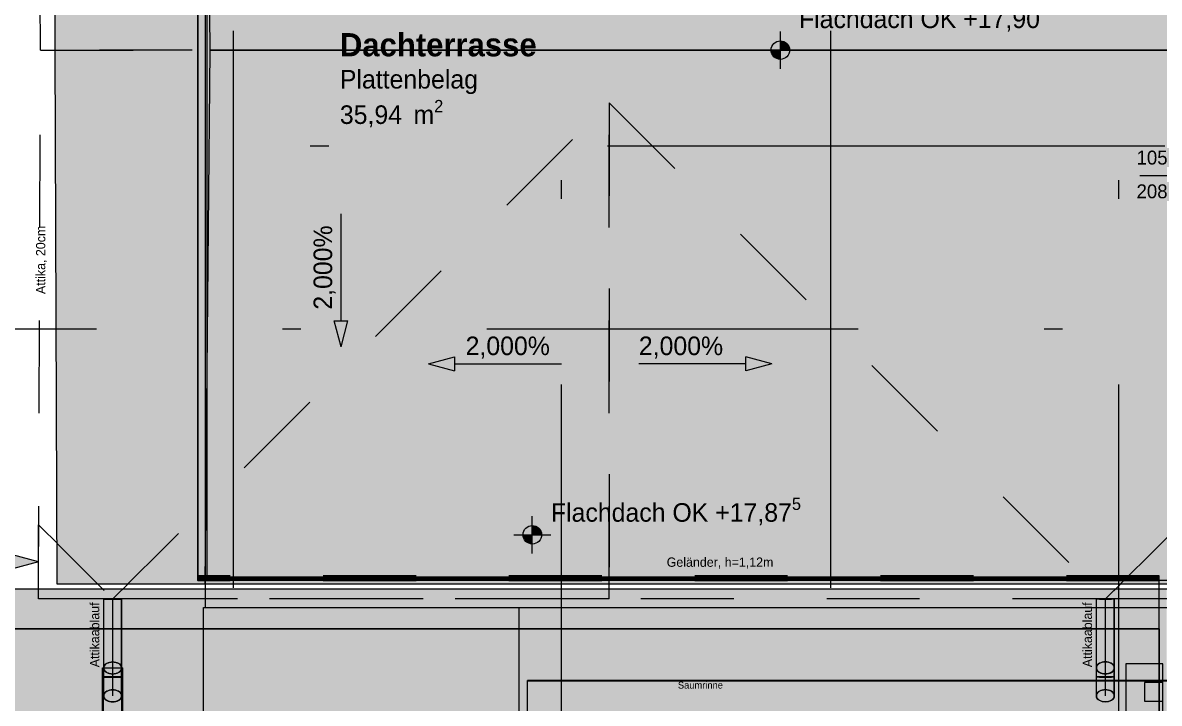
# Model space of a CAD drawing. Header units: metres. Extents: x -3 to 171, y -23 to 41.
# Drawn here: x 0.1 to 6.22, y -11.02 to -7.35 of the extents above; entities that cross this region are included whole.
import ezdxf

# ---------------------------------------------------------------- set-up
doc = ezdxf.new("R2010")
doc.units = ezdxf.units.M
doc.header["$MEASUREMENT"] = 0
doc.set_wipeout_variables(frame=1)
for name, pattern in [('Achse', [0.004, 0.002, -0.001, 0, -0.001]), ('Schnittlinie', [0.006, 0.003, -0.0015, 0, -0.0015]), ('Strichlinie weit', [0.004, 0.003, -0.001]), ('Untersicht', [0.001, 0.0005, -0.0005]), ('Untersicht 1_1', [0.075, 0.025, -0.05]), ('Wipeout_Contour', [1, 0, -1])]:
    doc.linetypes.add(name, pattern=pattern)
for name, color, linetype in [('6._Dach PP STG1_1_000 Achsraster', 7, 'Continuous'), ('6._Dach PP STG1_1_110 Wand Aussen', 7, 'Continuous'), ('6._Dach PP STG1_1_140 Brüstung', 7, 'Continuous'), ('6._Dach PP STG1_1_140 Geländer transparent', 7, 'Continuous'), ('6._Dach PP STG1_1_210 Decke', 7, 'Continuous'), ('6._Dach PP STG1_1_220 Bodenaufbau - Außen_ Gefälle', 7, 'Continuous'), ('6._Dach PP STG1_1_221 Bodenaufbau - Abdichtung', 7, 'Continuous'), ('6._Dach PP STG1_1_221 Bodenaufbau - Terrassenbelag', 7, 'Continuous'), ('6._Dach PP STG1_1_325 Dachfenster', 7, 'Continuous'), ('6._Dach PP STG1_1_330 Dachaufbau', 7, 'Continuous'), ('6._Dach PP STG1_1_611 Entwässerung', 7, 'Continuous'), ('6._Dach PP STG1_1_810 Raum', 7, 'Continuous'), ('6._Dach PP STG1_1_851 Marker Schnitt', 7, 'Continuous'), ('6._Dach PP STG1_1_945 Einreichplan Beschriftung', 7, 'Continuous'), ('6._Dach PP STG1_1_950 Polierplan Bemaßung', 7, 'Continuous'), ('6._Dach PP STG1_1_955 Polierplan Beschriftung', 7, 'Continuous')]:
    doc.layers.add(name, color=color, linetype=linetype)
doc.styles.add('ERSTELLTER_STIL_2', font='')
doc.styles.add('ERSTELLTER_STIL_4', font='')
doc.styles.get('ERSTELLTER_STIL_2').set_extended_font_data('Eurostile')
doc.styles.get('ERSTELLTER_STIL_4').set_extended_font_data('Eurostile', bold=True)
doc.linetypes.add('Grenze Bundesland', pattern='A,0,[2,415_260415_PP_VA_1_9 DD STG11.Shx,S=1.5873e-05,R=0,X=0,Y=0],-0.003,0', length=0.003)

msp = doc.modelspace()

# ---------------------------------------------------------------- hatches: boundary and pattern name
at = {"layer": '6._Dach PP STG1_1_140 Geländer transparent', "linetype": 'Continuous', "lineweight": 13}
msp.add_hatch(color=4, dxfattribs=at).paths.add_polyline_path([(1.095, -10.355), (1.095, -4.7271), (1.045, -4.7271), (1.045, -10.355)])
at = {"layer": '6._Dach PP STG1_1_220 Bodenaufbau - Außen_ Gefälle', "linetype": 'Continuous', "lineweight": 0, "true_color": 0x323232}
h = msp.add_hatch(color=250, dxfattribs=at)
h.paths.add_polyline_path([(6.565, -4.5433), (0.1867, -4.5433), (0.2083, -10.4546), (6.43, -10.4546), (6.43, -14.87), (12.38, -14.87), (12.38, -10.4546), (18.8202, -10.4546), (18.8399, -4.5433), (12.4199, -4.5433), (12.415, -1.67), (6.565, -1.67)])
h.paths.add_polyline_path([(6.495, -7.395), (8.015, -7.395), (8.015, -7.605), (8.745, -7.605), (8.745, -6.215), (7.975, -6.215), (7.975, -5.885), (8.745, -5.885), (8.745, -3.865), (11.105, -3.865), (11.105, -6.245), (11.105, -7.605), (11.5565, -7.605), (11.5565, -8.955), (6.495, -8.955)], flags=0)
at = {"layer": '6._Dach PP STG1_1_221 Bodenaufbau - Terrassenbelag', "linetype": 'Continuous', "lineweight": 0, "true_color": 0x111111}
msp.add_hatch(color=250, dxfattribs=at).paths.add_polyline_path([(1.0846, -4.6234), (1.1123, -7.499), (6.365, -7.499), (6.365, -7.265), (6.445, -7.265), (6.445, -6.535), (6.925, -6.535), (6.925, -7.265), (7.225, -7.265), (7.225, -4.7771), (6.695, -4.7771), (6.695, -4.6234)])
at = {"layer": '6._Dach PP STG1_1_950 Polierplan Bemaßung', "linetype": 'Continuous', "lineweight": 0, "true_color": 0x000000}
for points in [[(4.1807, -7.499), (4.2307, -7.499), (4.2269, -7.4798), (4.216, -7.4636), (4.1998, -7.4528), (4.1807, -7.449)], [(4.1807, -7.499), (4.1307, -7.499), (4.1345, -7.5181), (4.1453, -7.5343), (4.1616, -7.5451), (4.1807, -7.549)], [(2.8455, -10.1088), (2.8955, -10.1088), (2.8917, -10.0897), (2.8809, -10.0735), (2.8646, -10.0627), (2.8455, -10.0588)], [(2.8455, -10.1088), (2.7955, -10.1088), (2.7993, -10.128), (2.8102, -10.1442), (2.8264, -10.155), (2.8455, -10.1588)]]:
    msp.add_hatch(color=18, dxfattribs=at).paths.add_polyline_path(points)
at = {"layer": '6._Dach PP STG1_1_950 Polierplan Bemaßung', "linetype": 'Continuous', "lineweight": 13, "true_color": 0x6c6cff}
for points in [[(1.8157, -9.0966), (1.8532, -8.9567), (1.7782, -8.9567)], [(2.2865, -9.189), (2.4265, -9.2265), (2.4265, -9.1515)], [(4.1352, -9.189), (3.9952, -9.1515), (3.9952, -9.2265)]]:
    msp.add_hatch(color=171, dxfattribs=at).paths.add_polyline_path(points)

# ---------------------------------------------------------------- linework, layer by layer
at = {"layer": '6._Dach PP STG1_1_110 Wand Aussen', "color": 7, "linetype": 'Continuous', "lineweight": 13, "ltscale": 1000}
msp.add_line((6.115, -8.175), (6.675, -8.175), dxfattribs=at)
at = {"layer": '6._Dach PP STG1_1_140 Brüstung', "color": 8, "linetype": 'Untersicht', "lineweight": 13, "ltscale": 1000, "flags": 128}
for points in [[(1.0465, -10.331), (1.0465, -10.33)], [(1.0465, -10.3364), (1.0465, -10.331)]]:
    msp.add_lwpolyline(points, dxfattribs=at)
at = {"layer": '6._Dach PP STG1_1_140 Geländer transparent', "color": 7, "linetype": 'Continuous', "lineweight": 18, "ltscale": 1000, "flags": 128}
for points in [[(1.045, -4.7271), (1.045, -10.355)], [(1.095, -10.355), (1.095, -4.7271)], [(1.045, -10.355), (1.095, -10.355)]]:
    msp.add_lwpolyline(points, dxfattribs=at)
at = {"layer": '6._Dach PP STG1_1_210 Decke', "color": 7, "linetype": 'Continuous', "lineweight": 13, "ltscale": 1000, "true_color": 0xf4f4f4, "flags": 128}
msp.add_lwpolyline([(6.525, -4.5), (0.1465, -4.5), (0.1685, -10.5128), (6.39, -10.5128), (6.39, -14.87), (12.42, -14.87), (12.42, -10.4946), (18.82, -10.4946), (18.84, -4.5), (12.455, -4.5), (12.455, -1.6283), (6.525, -1.6283)], close=True, dxfattribs=at)
at = {"layer": '6._Dach PP STG1_1_220 Bodenaufbau - Außen_ Gefälle', "color": 7, "linetype": 'Continuous', "lineweight": 13, "ltscale": 1000, "flags": 128}
msp.add_lwpolyline([(6.565, -4.5433), (0.1867, -4.5433), (0.2083, -10.4546), (6.43, -10.4546), (6.43, -14.87), (12.38, -14.87), (12.38, -10.4546), (18.8202, -10.4546), (18.8399, -4.5433), (12.4199, -4.5433), (12.415, -1.67), (6.565, -1.67)], close=True, dxfattribs=at)
at = {"layer": '6._Dach PP STG1_1_220 Bodenaufbau - Außen_ Gefälle', "color": 7, "linetype": 'Untersicht 1_1', "lineweight": 18, "ltscale": 1000, "flags": 128}
msp.add_lwpolyline([(7.275, -4.7271), (7.275, -7.265), (6.365, -7.265), (6.365, -9.085), (10.915, -9.085), (10.915, -10.355), (1.045, -10.355), (1.045, -4.7271)], close=True, dxfattribs=at)
at = {"layer": '6._Dach PP STG1_1_221 Bodenaufbau - Terrassenbelag', "color": 7, "linetype": 'Continuous', "lineweight": 18, "ltscale": 1000, "flags": 128}
for points in [[(1.1123, -7.499), (1.0846, -4.6234)], [(1.1123, -7.499), (6.365, -7.499)], [(6.365, -7.499), (1.1123, -7.499)]]:
    msp.add_lwpolyline(points, dxfattribs=at)
at = {"layer": '6._Dach PP STG1_1_611 Entwässerung', "color": 14, "linetype": 'Achse', "lineweight": 13, "ltscale": 1000, "true_color": 0xa80000}
msp.add_line((0.5317, -15.07), (0.5317, -10.8261), dxfattribs=at)
at = {"layer": '6._Dach PP STG1_1_611 Entwässerung', "color": 171, "linetype": 'Continuous', "lineweight": 13, "ltscale": 1000, "true_color": 0x6c6cff}
for p, q in [((0.5367, -10.8261), (0.5367, -10.9761)), ((0.6367, -10.9761), (0.6367, -10.8261)), ((5.88, -10.8255), (5.88, -10.9755)), ((5.98, -10.9755), (5.98, -10.8255))]:
    msp.add_line(p, q, dxfattribs=at)
at = {"layer": '6._Dach PP STG1_1_611 Entwässerung', "color": 171, "linetype": 'Grenze Bundesland', "lineweight": 13, "ltscale": 1000, "true_color": 0x6c6cff}
for p, q in [((0.5387, -10.9761), (0.5387, -10.8261)), ((0.6347, -10.9761), (0.6347, -10.8261)), ((5.882, -10.9755), (5.882, -10.8255)), ((5.978, -10.9755), (5.978, -10.8255))]:
    msp.add_line(p, q, dxfattribs=at)
at = {"layer": '6._Dach PP STG1_1_611 Entwässerung', "color": 7, "linetype": 'Strichlinie weit', "lineweight": 13, "ltscale": 1000}
for p, q in [((0.5867, -10.9761), (0.5867, -10.8261)), ((5.93, -10.9755), (5.93, -10.8255))]:
    msp.add_line(p, q, dxfattribs=at)
at = {"layer": '6._Dach PP STG1_1_611 Entwässerung', "color": 171, "linetype": 'Continuous', "lineweight": 13, "ltscale": 1000, "true_color": 0x6c6cff, "flags": 128}
for points in [[(0.5317, -15.07), (0.5317, -10.8261)], [(0.5317, -10.8261), (0.5367, -10.8261)], [(0.5367, -10.8261), (0.6367, -10.8261)], [(0.5367, -15.07), (0.5367, -10.8261)], [(0.6367, -10.8261), (0.6417, -10.8261)], [(0.6367, -15.07), (0.6367, -10.8261)], [(0.6417, -15.07), (0.6417, -10.8261)], [(2.82, -10.8964), (2.82, -10.8929)], [(2.82, -11.1071), (2.82, -10.8964)]]:
    msp.add_lwpolyline(points, dxfattribs=at)
at = {"layer": '6._Dach PP STG1_1_611 Entwässerung', "color": 171, "linetype": 'Strichlinie weit', "lineweight": 13, "ltscale": 1000, "true_color": 0x6c6cff, "flags": 128}
for points in [[(0.5867, -10.794), (0.578, -10.7945), (0.5696, -10.7959), (0.5617, -10.7983), (0.5545, -10.8015), (0.5484, -10.8055), (0.5434, -10.81), (0.5397, -10.8151), (0.5374, -10.8205), (0.5367, -10.8261), (0.5374, -10.8317), (0.5397, -10.8371), (0.5434, -10.8422), (0.5484, -10.8468), (0.5545, -10.8507), (0.5617, -10.8539), (0.5696, -10.8563), (0.578, -10.8578), (0.5867, -10.8583), (0.5953, -10.8578), (0.6038, -10.8563), (0.6117, -10.8539), (0.6188, -10.8507), (0.625, -10.8468), (0.63, -10.8422), (0.6336, -10.8371), (0.6359, -10.8317), (0.6367, -10.8261), (0.6359, -10.8205), (0.6336, -10.8151), (0.63, -10.81), (0.625, -10.8055), (0.6188, -10.8015), (0.6117, -10.7983), (0.6038, -10.7959), (0.5953, -10.7945)], [(0.5867, -10.7953), (0.5783, -10.7957), (0.5702, -10.7971), (0.5627, -10.7994), (0.5558, -10.8025), (0.5499, -10.8063), (0.5451, -10.8107), (0.5416, -10.8156), (0.5394, -10.8208), (0.5387, -10.8261), (0.5394, -10.8315), (0.5416, -10.8367), (0.5451, -10.8415), (0.5499, -10.8459), (0.5558, -10.8497), (0.5627, -10.8528), (0.5702, -10.8551), (0.5783, -10.8565), (0.5867, -10.857), (0.595, -10.8565), (0.6031, -10.8551), (0.6107, -10.8528), (0.6175, -10.8497), (0.6234, -10.8459), (0.6282, -10.8415), (0.6318, -10.8367), (0.6339, -10.8315), (0.6347, -10.8261), (0.6339, -10.8208), (0.6318, -10.8156), (0.6282, -10.8107), (0.6234, -10.8063), (0.6175, -10.8025), (0.6107, -10.7994), (0.6031, -10.7971), (0.595, -10.7957)], [(5.93, -10.7933), (5.9213, -10.7938), (5.9129, -10.7953), (5.905, -10.7976), (5.8979, -10.8009), (5.8917, -10.8048), (5.8867, -10.8094), (5.883, -10.8145), (5.8808, -10.8199), (5.88, -10.8255), (5.8808, -10.8311), (5.883, -10.8365), (5.8867, -10.8415), (5.8917, -10.8461), (5.8979, -10.8501), (5.905, -10.8533), (5.9129, -10.8557), (5.9213, -10.8571), (5.93, -10.8576), (5.9387, -10.8571), (5.9471, -10.8557), (5.955, -10.8533), (5.9621, -10.8501), (5.9683, -10.8461), (5.9733, -10.8415), (5.977, -10.8365), (5.9792, -10.8311), (5.98, -10.8255), (5.9792, -10.8199), (5.977, -10.8145), (5.9733, -10.8094), (5.9683, -10.8048), (5.9621, -10.8009), (5.955, -10.7976), (5.9471, -10.7953), (5.9387, -10.7938)], [(5.93, -10.7946), (5.9217, -10.7951), (5.9136, -10.7965), (5.906, -10.7988), (5.8991, -10.8018), (5.8932, -10.8056), (5.8884, -10.8101), (5.8849, -10.8149), (5.8827, -10.8201), (5.882, -10.8255), (5.8827, -10.8308), (5.8849, -10.836), (5.8884, -10.8409), (5.8932, -10.8453), (5.8991, -10.8491), (5.906, -10.8522), (5.9136, -10.8545), (5.9217, -10.8559), (5.93, -10.8563), (5.9383, -10.8559), (5.9464, -10.8545), (5.954, -10.8522), (5.9609, -10.8491), (5.9668, -10.8453), (5.9716, -10.8409), (5.9751, -10.836), (5.9773, -10.8308), (5.978, -10.8255), (5.9773, -10.8201), (5.9751, -10.8149), (5.9716, -10.8101), (5.9668, -10.8056), (5.9609, -10.8018), (5.954, -10.7988), (5.9464, -10.7965), (5.9383, -10.7951)], [(0.5867, -10.8736), (0.5783, -10.8736), (0.5702, -10.8737), (0.5627, -10.8737), (0.5558, -10.8738), (0.5499, -10.874), (0.5451, -10.8741), (0.5416, -10.8742), (0.5394, -10.8744), (0.5387, -10.8746), (0.5394, -10.8747), (0.5416, -10.8749), (0.5451, -10.8751), (0.5499, -10.8752), (0.5558, -10.8753), (0.5627, -10.8754), (0.5702, -10.8755), (0.5783, -10.8755), (0.5867, -10.8755), (0.595, -10.8755), (0.6031, -10.8755), (0.6107, -10.8754), (0.6175, -10.8753), (0.6234, -10.8752), (0.6282, -10.8751), (0.6318, -10.8749), (0.6339, -10.8747), (0.6347, -10.8746), (0.6339, -10.8744), (0.6318, -10.8742), (0.6282, -10.8741), (0.6234, -10.874), (0.6175, -10.8738), (0.6107, -10.8737), (0.6031, -10.8737), (0.595, -10.8736)], [(5.93, -10.873), (5.9217, -10.873), (5.9136, -10.873), (5.906, -10.8731), (5.8991, -10.8732), (5.8932, -10.8733), (5.8884, -10.8735), (5.8849, -10.8736), (5.8827, -10.8738), (5.882, -10.8739), (5.8827, -10.8741), (5.8849, -10.8743), (5.8884, -10.8744), (5.8932, -10.8746), (5.8991, -10.8747), (5.906, -10.8748), (5.9136, -10.8748), (5.9217, -10.8749), (5.93, -10.8749), (5.9383, -10.8749), (5.9464, -10.8748), (5.954, -10.8748), (5.9609, -10.8747), (5.9668, -10.8746), (5.9716, -10.8744), (5.9751, -10.8743), (5.9773, -10.8741), (5.978, -10.8739), (5.9773, -10.8738), (5.9751, -10.8736), (5.9716, -10.8735), (5.9668, -10.8733), (5.9609, -10.8732), (5.954, -10.8731), (5.9464, -10.873), (5.9383, -10.873)], [(0.5867, -10.9453), (0.5783, -10.9457), (0.5702, -10.9471), (0.5627, -10.9494), (0.5558, -10.9525), (0.5499, -10.9563), (0.5451, -10.9607), (0.5416, -10.9656), (0.5394, -10.9708), (0.5387, -10.9761), (0.5394, -10.9815), (0.5416, -10.9867), (0.5451, -10.9915), (0.5499, -10.9959), (0.5558, -10.9997), (0.5627, -11.0028), (0.5702, -11.0051), (0.5783, -11.0065), (0.5867, -11.007), (0.595, -11.0065), (0.6031, -11.0051), (0.6107, -11.0028), (0.6175, -10.9997), (0.6234, -10.9959), (0.6282, -10.9915), (0.6318, -10.9867), (0.6339, -10.9815), (0.6347, -10.9761), (0.6339, -10.9708), (0.6318, -10.9656), (0.6282, -10.9607), (0.6234, -10.9563), (0.6175, -10.9525), (0.6107, -10.9494), (0.6031, -10.9471), (0.595, -10.9457)], [(5.93, -10.9446), (5.9217, -10.9451), (5.9136, -10.9465), (5.906, -10.9488), (5.8991, -10.9518), (5.8932, -10.9556), (5.8884, -10.9601), (5.8849, -10.9649), (5.8827, -10.9701), (5.882, -10.9755), (5.8827, -10.9808), (5.8849, -10.986), (5.8884, -10.9909), (5.8932, -10.9953), (5.8991, -10.9991), (5.906, -11.0022), (5.9136, -11.0045), (5.9217, -11.0059), (5.93, -11.0063), (5.9383, -11.0059), (5.9464, -11.0045), (5.954, -11.0022), (5.9609, -10.9991), (5.9668, -10.9953), (5.9716, -10.9909), (5.9751, -10.986), (5.9773, -10.9808), (5.978, -10.9755), (5.9773, -10.9701), (5.9751, -10.9649), (5.9716, -10.9601), (5.9668, -10.9556), (5.9609, -10.9518), (5.954, -10.9488), (5.9464, -10.9465), (5.9383, -10.9451)]]:
    msp.add_lwpolyline(points, close=True, dxfattribs=at)
at = {"layer": '6._Dach PP STG1_1_611 Entwässerung', "color": 171, "linetype": 'Continuous', "lineweight": 13, "ltscale": 1000, "true_color": 0x6c6cff, "flags": 128}
for points in [[(0.5867, -10.8736), (0.578, -10.8736), (0.5696, -10.8736), (0.5617, -10.8737), (0.5545, -10.8738), (0.5484, -10.8739), (0.5434, -10.8741), (0.5397, -10.8742), (0.5374, -10.8744), (0.5367, -10.8746), (0.5374, -10.8747), (0.5397, -10.8749), (0.5434, -10.8751), (0.5484, -10.8752), (0.5545, -10.8753), (0.5617, -10.8754), (0.5696, -10.8755), (0.578, -10.8756), (0.5867, -10.8756), (0.5953, -10.8756), (0.6038, -10.8755), (0.6117, -10.8754), (0.6188, -10.8753), (0.625, -10.8752), (0.63, -10.8751), (0.6336, -10.8749), (0.6359, -10.8747), (0.6367, -10.8746), (0.6359, -10.8744), (0.6336, -10.8742), (0.63, -10.8741), (0.625, -10.8739), (0.6188, -10.8738), (0.6117, -10.8737), (0.6038, -10.8736), (0.5953, -10.8736)], [(5.93, -10.8729), (5.9213, -10.873), (5.9129, -10.873), (5.905, -10.8731), (5.8979, -10.8732), (5.8917, -10.8733), (5.8867, -10.8734), (5.883, -10.8736), (5.8808, -10.8738), (5.88, -10.8739), (5.8808, -10.8741), (5.883, -10.8743), (5.8867, -10.8744), (5.8917, -10.8746), (5.8979, -10.8747), (5.905, -10.8748), (5.9129, -10.8749), (5.9213, -10.8749), (5.93, -10.8749), (5.9387, -10.8749), (5.9471, -10.8749), (5.955, -10.8748), (5.9621, -10.8747), (5.9683, -10.8746), (5.9733, -10.8744), (5.977, -10.8743), (5.9792, -10.8741), (5.98, -10.8739), (5.9792, -10.8738), (5.977, -10.8736), (5.9733, -10.8734), (5.9683, -10.8733), (5.9621, -10.8732), (5.955, -10.8731), (5.9471, -10.873), (5.9387, -10.873)], [(0.5867, -10.944), (0.578, -10.9445), (0.5696, -10.9459), (0.5617, -10.9483), (0.5545, -10.9515), (0.5484, -10.9555), (0.5434, -10.96), (0.5397, -10.9651), (0.5374, -10.9705), (0.5367, -10.9761), (0.5374, -10.9817), (0.5397, -10.9871), (0.5434, -10.9922), (0.5484, -10.9968), (0.5545, -11.0007), (0.5617, -11.0039), (0.5696, -11.0063), (0.578, -11.0078), (0.5867, -11.0083), (0.5953, -11.0078), (0.6038, -11.0063), (0.6117, -11.0039), (0.6188, -11.0007), (0.625, -10.9968), (0.63, -10.9922), (0.6336, -10.9871), (0.6359, -10.9817), (0.6367, -10.9761), (0.6359, -10.9705), (0.6336, -10.9651), (0.63, -10.96), (0.625, -10.9555), (0.6188, -10.9515), (0.6117, -10.9483), (0.6038, -10.9459), (0.5953, -10.9445)], [(5.93, -10.9433), (5.9213, -10.9438), (5.9129, -10.9453), (5.905, -10.9476), (5.8979, -10.9509), (5.8917, -10.9548), (5.8867, -10.9594), (5.883, -10.9645), (5.8808, -10.9699), (5.88, -10.9755), (5.8808, -10.9811), (5.883, -10.9865), (5.8867, -10.9915), (5.8917, -10.9961), (5.8979, -11.0001), (5.905, -11.0033), (5.9129, -11.0057), (5.9213, -11.0071), (5.93, -11.0076), (5.9387, -11.0071), (5.9471, -11.0057), (5.955, -11.0033), (5.9621, -11.0001), (5.9683, -10.9961), (5.9733, -10.9915), (5.977, -10.9865), (5.9792, -10.9811), (5.98, -10.9755), (5.9792, -10.9699), (5.977, -10.9645), (5.9733, -10.9594), (5.9683, -10.9548), (5.9621, -10.9509), (5.955, -10.9476), (5.9471, -10.9453), (5.9387, -10.9438)]]:
    msp.add_lwpolyline(points, close=True, dxfattribs=at)
at = {"layer": '6._Dach PP STG1_1_851 Marker Schnitt', "color": 7, "linetype": 'Schnittlinie', "lineweight": 13, "ltscale": 1000}
msp.add_line((-2.85, -8.015), (14.6743, -8.015), dxfattribs=at)
at = {"layer": '6._Dach PP STG1_1_950 Polierplan Bemaßung', "color": 7, "linetype": 'Continuous', "lineweight": 13, "ltscale": 1000}
for p, q in [((4.1807, -7.599), (4.1807, -7.399)), ((4.0807, -7.499), (4.2807, -7.499)), ((2.8455, -10.2088), (2.8455, -10.0088)), ((2.7455, -10.1088), (2.9455, -10.1088))]:
    msp.add_line(p, q, dxfattribs=at)
at = {"layer": '6._Dach PP STG1_1_950 Polierplan Bemaßung', "color": 171, "linetype": 'Continuous', "lineweight": 13, "ltscale": 1000, "true_color": 0x6c6cff}
for p, q in [((1.8157, -8.8966), (1.8157, -8.3804)), ((1.8157, -8.9567), (1.8157, -8.8966)), ((1.7782, -8.9567), (1.8532, -8.9567)), ((1.8157, -9.0966), (1.7782, -8.9567)), ((1.8157, -9.0966), (1.8532, -8.9567)), ((2.2865, -9.189), (2.4265, -9.1515)), ((2.4265, -9.1515), (2.4265, -9.2265)), ((3.9952, -9.2265), (3.9952, -9.1515)), ((4.1352, -9.189), (3.9952, -9.1515)), ((2.2865, -9.189), (2.4265, -9.2265)), ((2.4265, -9.189), (2.4865, -9.189)), ((2.4865, -9.189), (3.0028, -9.189)), ((3.9352, -9.189), (3.4189, -9.189)), ((3.9952, -9.189), (3.9352, -9.189)), ((4.1352, -9.189), (3.9952, -9.2265))]:
    msp.add_line(p, q, dxfattribs=at)
at = {"layer": '6._Dach PP STG1_1_950 Polierplan Bemaßung', "color": 7, "linetype": 'Continuous', "lineweight": 13, "ltscale": 1000}
for centre in [(4.1807, -7.499), (2.8455, -10.1088)]:
    msp.add_circle(centre, 0.05, dxfattribs=at)

# ---------------------------------------------------------------- texts
at = {"layer": '6._Dach PP STG1_1_110 Wand Aussen', "color": 7, "linetype": 'Continuous', "lineweight": 13, "char_height": 0.075, "attachment_point": 9, "style": 'ERSTELLTER_STIL_2'}
for s, insert in [('\\A1;{\\pqr;\\pt0;\\fEurostile|b0|i0|c0|p0;\\W1.000000;105}', (6.265, -8.1164)), ('\\A1;{\\pqr;\\pt0;\\fEurostile|b0|i0|c0|p0;\\W1.000000;208}', (6.265, -8.298))]:
    msp.add_mtext(s, dxfattribs=dict(at, insert=insert))
at = {"layer": '6._Dach PP STG1_1_611 Entwässerung', "color": 171, "linetype": 'Continuous', "lineweight": 13, "true_color": 0x6c6cff, "insert": (3.629, -10.8995), "char_height": 0.0375, "attachment_point": 1, "style": 'ERSTELLTER_STIL_2'}
msp.add_mtext('\\A1;{\\pql;\\fEurostile|b0|i0|c0|p0;\\W1.000000;Saumrinne}', dxfattribs=at)
at = {"layer": '6._Dach PP STG1_1_810 Raum', "color": 7, "linetype": 'Continuous', "lineweight": 13, "attachment_point": 1}
for s, insert, char_height, style in [('\\A1;{\\pql;\\pt0;\\fEurostile|b1|i0|c0|p0;\\W1.000000;Dachterrasse}', (1.8096, -7.4075), 0.125, 'ERSTELLTER_STIL_4'), ('\\A1;{\\pql;\\pt0;\\fEurostile|b0|i0|c0|p0;\\W1.000000;Plattenbelag}', (1.8096, -7.6059), 0.1, 'ERSTELLTER_STIL_2'), ('\\A1;{\\pql;\\pt0,0.05;\\fEurostile|b0|i0|c0|p0;\\W1.000000;35,94\\fEurostile|b0|i0|c0|p0;\\W1.000000;\\A1{\\H.66x;\\S^  ;}\\fEurostile|b0|i0|c0|p0;\\W1.000000; m\\fEurostile|b0|i0|c0|p0;\\W1.000000;\\A1{\\H.66x;\\S2^  ;}}', (1.8096, -7.7674), 0.1, 'ERSTELLTER_STIL_2')]:
    msp.add_mtext(s, dxfattribs=dict(at, insert=insert, char_height=char_height, style=style))
at = {"layer": '6._Dach PP STG1_1_945 Einreichplan Beschriftung', "color": 7, "linetype": 'Continuous', "lineweight": 13, "insert": (3.5688, -10.2905), "char_height": 0.05, "attachment_point": 7, "style": 'ERSTELLTER_STIL_2'}
msp.add_mtext('\\A1;{\\pql;\\fEurostile|b0|i0|c0|p0;\\W1.000000;Geländer, h=1,12m}', dxfattribs=at)
at = {"layer": '6._Dach PP STG1_1_950 Polierplan Bemaßung', "color": 7, "linetype": 'Continuous', "lineweight": 13, "insert": (4.2807, -7.399), "char_height": 0.1, "width": 1.38245, "attachment_point": 7, "style": 'ERSTELLTER_STIL_2'}
msp.add_mtext('\\A1;{\\pql;\\fEurostile|b0|i0|c0|p0;\\W1.000000;Flachdach OK +17,90}', dxfattribs=at)
at = {"layer": '6._Dach PP STG1_1_950 Polierplan Bemaßung', "color": 171, "linetype": 'Continuous', "lineweight": 13, "true_color": 0x6c6cff, "insert": (1.7866, -8.8966), "char_height": 0.1, "attachment_point": 7, "rotation": 90, "style": 'ERSTELLTER_STIL_2'}
msp.add_mtext('\\A1;{\\pql;\\fEurostile|b0|i0|c0|p0;\\W1.000000;2,000\\fEurostile|b0|i0|c0|p0;\\W1.000000;%}', dxfattribs=at)
at = {"layer": '6._Dach PP STG1_1_950 Polierplan Bemaßung', "color": 171, "linetype": 'Continuous', "lineweight": 13, "true_color": 0x6c6cff, "char_height": 0.1, "attachment_point": 7, "style": 'ERSTELLTER_STIL_2'}
for insert in [(2.4865, -9.16), (3.4189, -9.16)]:
    msp.add_mtext('\\A1;{\\pql;\\fEurostile|b0|i0|c0|p0;\\W1.000000;2,000\\fEurostile|b0|i0|c0|p0;\\W1.000000;%}', dxfattribs=dict(at, insert=insert))
at = {"layer": '6._Dach PP STG1_1_950 Polierplan Bemaßung', "color": 7, "linetype": 'Continuous', "lineweight": 13, "insert": (2.9455, -10.0678), "char_height": 0.1, "attachment_point": 7, "style": 'ERSTELLTER_STIL_2'}
msp.add_mtext('\\A1;{\\pql;\\fEurostile|b0|i0|c0|p0;\\W1.000000;Flachdach OK +17,87\\fEurostile|b0|i0|c0|p0;\\W1.000000;\\A1{\\H.66x;\\S5^  ;}}', dxfattribs=at)

# ---------------------------------------------------------------- next in the draw order: wipeouts: each hides what was drawn before it
at = {"color": 254, "linetype": 'Wipeout_Contour', "lineweight": 0, "ltscale": 32.145355}
msp.add_wipeout([(0.2881, -10.3745), (-0.0009, -10.6145), (0.289, -10.6145)], dxfattribs=at).dxf.layer = '6._Dach PP STG1_1_140 Brüstung'
at = {"color": 254, "linetype": 'Wipeout_Contour', "lineweight": 0, "ltscale": 36.486852}
msp.add_wipeout([(6.2201, -10.6145), (6.4647, -10.3745), (6.2201, -10.3745)], dxfattribs=at).dxf.layer = '6._Dach PP STG1_1_140 Brüstung'

# ---------------------------------------------------------------- next in the draw order: wipeouts: each hides what was drawn before it
at = {"color": 254, "linetype": 'Wipeout_Contour', "lineweight": 0, "ltscale": 30.095482}
msp.add_wipeout([(0.2881, -10.3745), (0.267, -4.6234), (-0.0229, -4.6234), (-0.0018, -10.3745)], dxfattribs=at).dxf.layer = '6._Dach PP STG1_1_140 Brüstung'
at = {"color": 254, "linetype": 'Wipeout_Contour', "lineweight": 0, "ltscale": 56.867041}
msp.add_wipeout([(6.5101, -14.7499), (6.5101, -10.33), (6.2201, -10.6145), (6.2201, -14.7499)], dxfattribs=at).dxf.layer = '6._Dach PP STG1_1_140 Brüstung'

# ---------------------------------------------------------------- next in the draw order: hatches: boundary and pattern name
at = {"layer": '6._Dach PP STG1_1_140 Brüstung', "linetype": 'Continuous', "lineweight": 13}
msp.add_hatch(color=4, dxfattribs=at).paths.add_polyline_path([(6.2199, -10.3364), (1.0465, -10.3364), (1.0465, -10.3418), (6.2199, -10.3418)])
at = {"layer": '6._Dach PP STG1_1_950 Polierplan Bemaßung', "linetype": 'Continuous', "lineweight": 13, "true_color": 0x6c6cff}
msp.add_hatch(color=171, dxfattribs=at).paths.add_polyline_path([(0.1874, -10.2553), (0.0476, -10.2173), (0.0473, -10.2923)])

# ---------------------------------------------------------------- next in the draw order: linework, layer by layer
at = {"layer": '6._Dach PP STG1_1_000 Achsraster', "color": 5, "linetype": 'Achse', "lineweight": 0, "ltscale": 1000}
msp.add_line((-1.5, -9), (21, -9), dxfattribs=at)
at = {"layer": '6._Dach PP STG1_1_140 Brüstung', "color": 8, "linetype": 'Untersicht', "lineweight": 13, "ltscale": 1000}
msp.add_line((6.2199, -10.331), (1.0465, -10.331), dxfattribs=at)
at = {"layer": '6._Dach PP STG1_1_140 Brüstung', "color": 7, "linetype": 'Continuous', "lineweight": 13, "ltscale": 1000}
for p, q in [((6.2199, -10.3364), (1.0465, -10.3364)), ((6.2199, -10.3418), (1.0465, -10.3418))]:
    msp.add_line(p, q, dxfattribs=at)
at = {"layer": '6._Dach PP STG1_1_140 Brüstung', "color": 7, "linetype": 'Continuous', "lineweight": 18, "ltscale": 1000}
for p, q in [((6.2199, -10.331), (6.2199, -10.33)), ((6.2199, -10.331), (6.2199, -10.33)), ((6.2199, -10.3364), (6.2199, -10.331)), ((6.2199, -10.3364), (6.2199, -10.331)), ((6.2199, -10.3418), (6.2199, -10.3364)), ((6.2199, -10.3418), (6.2199, -10.3364)), ((6.2201, -10.331), (6.2201, -10.33)), ((6.2201, -10.3364), (6.2201, -10.331)), ((6.2201, -10.3418), (6.2201, -10.3364)), ((6.2199, -10.3454), (6.2199, -10.3418)), ((6.2199, -10.3508), (6.2199, -10.3454)), ((6.2199, -10.3562), (6.2199, -10.3508)), ((6.2199, -10.3572), (6.2199, -10.3562)), ((6.2199, -10.3745), (6.2199, -10.3572)), ((6.2201, -10.3454), (6.2201, -10.3418)), ((6.2201, -10.3508), (6.2201, -10.3454)), ((6.2201, -10.3562), (6.2201, -10.3508)), ((6.2201, -10.3572), (6.2201, -10.3562)), ((6.2201, -10.3745), (6.2201, -10.3572))]:
    msp.add_line(p, q, dxfattribs=at)
at = {"layer": '6._Dach PP STG1_1_140 Brüstung', "color": 8, "linetype": 'Untersicht', "lineweight": 13, "ltscale": 1000, "flags": 128}
msp.add_lwpolyline([(6.2199, -10.33), (1.0465, -10.33)], dxfattribs=at)
at = {"layer": '6._Dach PP STG1_1_221 Bodenaufbau - Abdichtung', "color": 171, "linetype": 'Untersicht', "lineweight": 13, "ltscale": 1000, "true_color": 0x6c6cff, "flags": 128}
for points in [[(0.1975, -7.499), (0.1867, -4.5433)], [(8.015, -7.499), (0.1975, -7.499)], [(0.1975, -7.499), (6.495, -7.499)]]:
    msp.add_lwpolyline(points, dxfattribs=at)
at = {"layer": '6._Dach PP STG1_1_950 Polierplan Bemaßung', "color": 171, "linetype": 'Continuous', "lineweight": 13, "ltscale": 1000, "true_color": 0x6c6cff}
for q in [(0.0473, -10.2923), (0.0476, -10.2173)]:
    msp.add_line((0.1874, -10.2553), q, dxfattribs=at)

# ---------------------------------------------------------------- next in the draw order: texts
at = {"layer": '6._Dach PP STG1_1_945 Einreichplan Beschriftung', "color": 7, "linetype": 'Continuous', "lineweight": 13, "insert": (0.1739, -8.8126), "char_height": 0.05, "attachment_point": 1, "rotation": 90, "style": 'ERSTELLTER_STIL_2'}
msp.add_mtext('\\A1;{\\pql;\\fEurostile|b0|i0|c0|p0;\\W1.000000;Attika, 20cm}', dxfattribs=at)

# ---------------------------------------------------------------- next in the draw order: wipeouts: each hides what was drawn before it
at = {"color": 254, "linetype": 'Wipeout_Contour', "lineweight": 0, "ltscale": 30.918526}
msp.add_wipeout([(0.2881, -10.3745), (-0.0018, -10.3745), (-0.001, -10.6145)], dxfattribs=at).dxf.layer = '6._Dach PP STG1_1_140 Brüstung'
at = {"color": 254, "linetype": 'Wipeout_Contour', "lineweight": 0, "ltscale": 45.171896}
msp.add_wipeout([(6.2201, -15.0399), (6.2201, -10.6145), (6.2199, -15.0399)], dxfattribs=at).dxf.layer = '6._Dach PP STG1_1_140 Brüstung'

# ---------------------------------------------------------------- next in the draw order: linework, layer by layer
at = {"layer": '6._Dach PP STG1_1_140 Brüstung', "color": 7, "linetype": 'Continuous', "lineweight": 18, "ltscale": 1000}
for p, q in [((6.2201, -10.6145), (6.2201, -10.3745)), ((6.2201, -10.6145), (6.2201, -10.6145)), ((6.2201, -15.0399), (6.2201, -10.6145))]:
    msp.add_line(p, q, dxfattribs=at)
at = {"layer": '6._Dach PP STG1_1_140 Brüstung', "color": 7, "linetype": 'Continuous', "lineweight": 18, "ltscale": 1000, "flags": 128}
for points in [[(0.2881, -10.3745), (0.267, -4.6234)], [(6.2199, -10.6147), (6.2199, -15.0401)]]:
    msp.add_lwpolyline(points, dxfattribs=at)
at = {"layer": '6._Dach PP STG1_1_221 Bodenaufbau - Abdichtung', "color": 171, "linetype": 'Untersicht', "lineweight": 13, "ltscale": 1000, "true_color": 0x6c6cff, "flags": 128}
for points in [[(0.1867, -10.4546), (0.1975, -7.499)], [(0.1867, -10.4546), (0.1881, -10.056)]]:
    msp.add_lwpolyline(points, dxfattribs=at)
at = {"layer": '6._Dach PP STG1_1_611 Entwässerung', "color": 7, "linetype": 'Continuous', "lineweight": 13, "ltscale": 1000, "flags": 128}
for points in [[(6.04, -10.8039), (6.04, -11.1039), (6.24, -11.1039), (6.24, -10.8039)], [(6.24, -10.9039), (6.14, -10.9039), (6.14, -11.0039), (6.24, -11.0039)]]:
    msp.add_lwpolyline(points, close=True, dxfattribs=at)
at = {"layer": '6._Dach PP STG1_1_611 Entwässerung', "color": 171, "linetype": 'Continuous', "lineweight": 13, "ltscale": 1000, "true_color": 0x6c6cff, "flags": 128}
for points in [[(6.26, -10.8929), (2.82, -10.8929)], [(6.26, -10.8964), (2.82, -10.8964)]]:
    msp.add_lwpolyline(points, dxfattribs=at)

# ---------------------------------------------------------------- next in the draw order: wipeouts: each hides what was drawn before it
at = {"color": 254, "linetype": 'Wipeout_Contour', "lineweight": 0, "ltscale": 42.143483}
msp.add_wipeout([(0.289, -10.6145), (1.0465, -10.6145), (1.0465, -10.3745), (0.2881, -10.3745)], dxfattribs=at).dxf.layer = '6._Dach PP STG1_1_140 Brüstung'

# ---------------------------------------------------------------- next in the draw order: hatches: boundary and pattern name
at = {"layer": '6._Dach PP STG1_1_140 Brüstung', "linetype": 'Continuous', "lineweight": 13}
msp.add_hatch(color=4, dxfattribs=at).paths.add_polyline_path([(6.2199, -10.3454), (1.0465, -10.3454), (1.0465, -10.3508), (6.2199, -10.3508)])

# ---------------------------------------------------------------- next in the draw order: linework, layer by layer
at = {"layer": '6._Dach PP STG1_1_140 Brüstung', "color": 7, "linetype": 'Continuous', "lineweight": 18, "ltscale": 1000, "flags": 128}
msp.add_lwpolyline([(1.0465, -10.3745), (0.2881, -10.3745)], dxfattribs=at)
at = {"layer": '6._Dach PP STG1_1_221 Bodenaufbau - Abdichtung', "color": 171, "linetype": 'Untersicht', "lineweight": 13, "ltscale": 1000, "true_color": 0x6c6cff, "flags": 128}
for points in [[(0.1881, -10.056), (0.5867, -10.4546)], [(0.5867, -10.4546), (0.1867, -10.4546)]]:
    msp.add_lwpolyline(points, dxfattribs=at)
at = {"layer": '6._Dach PP STG1_1_611 Entwässerung', "color": 171, "linetype": 'Strichlinie weit', "lineweight": 13, "ltscale": 1000, "true_color": 0x6c6cff, "flags": 128}
for points in [[(0.5867, -10.4536), (0.578, -10.4536), (0.5696, -10.4536), (0.5617, -10.4537), (0.5545, -10.4538), (0.5484, -10.4539), (0.5434, -10.4541), (0.5397, -10.4542), (0.5374, -10.4544), (0.5367, -10.4546), (0.5374, -10.4547), (0.5397, -10.4549), (0.5434, -10.4551), (0.5484, -10.4552), (0.5545, -10.4553), (0.5617, -10.4554), (0.5696, -10.4555), (0.578, -10.4556), (0.5867, -10.4556), (0.5953, -10.4556), (0.6038, -10.4555), (0.6117, -10.4554), (0.6188, -10.4553), (0.625, -10.4552), (0.63, -10.4551), (0.6336, -10.4549), (0.6359, -10.4547), (0.6367, -10.4546), (0.6359, -10.4544), (0.6336, -10.4542), (0.63, -10.4541), (0.625, -10.4539), (0.6188, -10.4538), (0.6117, -10.4537), (0.6038, -10.4536), (0.5953, -10.4536)], [(0.5867, -10.4536), (0.5783, -10.4536), (0.5702, -10.4537), (0.5627, -10.4537), (0.5558, -10.4538), (0.5499, -10.454), (0.5451, -10.4541), (0.5416, -10.4542), (0.5394, -10.4544), (0.5387, -10.4546), (0.5394, -10.4547), (0.5416, -10.4549), (0.5451, -10.4551), (0.5499, -10.4552), (0.5558, -10.4553), (0.5627, -10.4554), (0.5702, -10.4555), (0.5783, -10.4555), (0.5867, -10.4555), (0.595, -10.4555), (0.6031, -10.4555), (0.6107, -10.4554), (0.6175, -10.4553), (0.6234, -10.4552), (0.6282, -10.4551), (0.6318, -10.4549), (0.6339, -10.4547), (0.6347, -10.4546), (0.6339, -10.4544), (0.6318, -10.4542), (0.6282, -10.4541), (0.6234, -10.454), (0.6175, -10.4538), (0.6107, -10.4537), (0.6031, -10.4537), (0.595, -10.4536)]]:
    msp.add_lwpolyline(points, close=True, dxfattribs=at)

# ---------------------------------------------------------------- next in the draw order: wipeouts: each hides what was drawn before it
at = {"color": 254, "linetype": 'Wipeout_Contour', "lineweight": 0, "ltscale": 32.483886}
msp.add_wipeout([(-0.001, -10.6147), (1.0465, -10.6147), (-0.0009, -10.6145)], dxfattribs=at).dxf.layer = '6._Dach PP STG1_1_140 Brüstung'

# ---------------------------------------------------------------- next in the draw order: linework, layer by layer
at = {"layer": '6._Dach PP STG1_1_140 Brüstung', "color": 7, "linetype": 'Continuous', "lineweight": 18, "ltscale": 1000}
msp.add_line((1.0465, -10.6145), (-0.0009, -10.6145), dxfattribs=at)
at = {"layer": '6._Dach PP STG1_1_140 Brüstung', "color": 7, "linetype": 'Continuous', "lineweight": 18, "ltscale": 1000, "flags": 128}
msp.add_lwpolyline([(-0.0012, -10.6147), (1.0465, -10.6147)], dxfattribs=at)
at = {"layer": '6._Dach PP STG1_1_611 Entwässerung', "color": 171, "linetype": 'Continuous', "lineweight": 13, "ltscale": 1000, "true_color": 0x6c6cff}
for p, q in [((0.5367, -10.4546), (0.5367, -10.8746)), ((0.6367, -10.8746), (0.6367, -10.4546))]:
    msp.add_line(p, q, dxfattribs=at)
at = {"layer": '6._Dach PP STG1_1_611 Entwässerung', "color": 171, "linetype": 'Grenze Bundesland', "lineweight": 13, "ltscale": 1000, "true_color": 0x6c6cff}
for p, q in [((0.5387, -10.8746), (0.5387, -10.4546)), ((0.6347, -10.8746), (0.6347, -10.4546))]:
    msp.add_line(p, q, dxfattribs=at)
at = {"layer": '6._Dach PP STG1_1_611 Entwässerung', "color": 7, "linetype": 'Strichlinie weit', "lineweight": 13, "ltscale": 1000}
msp.add_line((0.5867, -10.8746), (0.5867, -10.4546), dxfattribs=at)

# ---------------------------------------------------------------- next in the draw order: texts
at = {"layer": '6._Dach PP STG1_1_955 Polierplan Beschriftung', "color": 171, "linetype": 'Continuous', "lineweight": 13, "true_color": 0x6c6cff, "insert": (0.5153, -10.8225), "char_height": 0.05, "attachment_point": 7, "rotation": 90, "style": 'ERSTELLTER_STIL_2'}
msp.add_mtext('\\A1;{\\pql;\\fEurostile|b0|i0|c0|p0;\\W1.000000;Attikaablauf}', dxfattribs=at)

# ---------------------------------------------------------------- next in the draw order: wipeouts: each hides what was drawn before it
at = {"color": 254, "linetype": 'Wipeout_Contour', "lineweight": 0, "ltscale": 45.675752}
msp.add_wipeout([(6.2199, -10.3745), (1.0465, -10.3745), (1.0465, -10.6145), (6.2199, -10.6145)], dxfattribs=at).dxf.layer = '6._Dach PP STG1_1_140 Brüstung'

# ---------------------------------------------------------------- next in the draw order: hatches: boundary and pattern name
at = {"layer": '6._Dach PP STG1_1_221 Bodenaufbau - Terrassenbelag', "linetype": 'Continuous', "lineweight": 0, "true_color": 0x111111}
msp.add_hatch(color=250, dxfattribs=at).paths.add_polyline_path([(1.0846, -10.3745), (6.5101, -10.3745), (6.5101, -10.305), (10.865, -10.305), (10.8768, -9.085), (6.365, -9.085), (6.365, -7.499), (1.1123, -7.499)])

# ---------------------------------------------------------------- next in the draw order: linework, layer by layer
at = {"layer": '6._Dach PP STG1_1_140 Brüstung', "color": 7, "linetype": 'Continuous', "lineweight": 13, "ltscale": 1000}
for p, q in [((6.2199, -10.3454), (1.0465, -10.3454)), ((6.2199, -10.3508), (1.0465, -10.3508))]:
    msp.add_line(p, q, dxfattribs=at)
at = {"layer": '6._Dach PP STG1_1_140 Brüstung', "color": 8, "linetype": 'Untersicht', "lineweight": 13, "ltscale": 1000}
for p, q in [((6.2199, -10.3562), (1.0465, -10.3562)), ((6.2199, -10.3572), (1.0465, -10.3572))]:
    msp.add_line(p, q, dxfattribs=at)
at = {"layer": '6._Dach PP STG1_1_140 Brüstung', "color": 7, "linetype": 'Continuous', "lineweight": 18, "ltscale": 1000}
for p, q in [((6.2199, -10.3745), (1.0465, -10.3745)), ((6.2199, -10.3454), (6.2199, -10.3418)), ((6.2199, -10.3508), (6.2199, -10.3454)), ((6.2199, -10.3562), (6.2199, -10.3508)), ((6.2199, -10.3572), (6.2199, -10.3562)), ((6.2199, -10.3745), (6.2199, -10.3572)), ((6.2201, -10.3745), (6.2199, -10.3745))]:
    msp.add_line(p, q, dxfattribs=at)
at = {"layer": '6._Dach PP STG1_1_140 Brüstung', "color": 8, "linetype": 'Untersicht', "lineweight": 13, "ltscale": 1000, "flags": 128}
for points in [[(1.0465, -10.3562), (1.0465, -10.3508)], [(1.0465, -10.3572), (1.0465, -10.3562)]]:
    msp.add_lwpolyline(points, dxfattribs=at)
at = {"layer": '6._Dach PP STG1_1_221 Bodenaufbau - Abdichtung', "color": 171, "linetype": 'Untersicht', "lineweight": 13, "ltscale": 1000, "true_color": 0x6c6cff, "flags": 128}
for points in [[(0.5867, -10.4546), (3.2583, -7.7829)], [(3.2583, -7.7829), (3.2583, -10.4546)], [(3.2583, -7.7829), (5.93, -10.4546)], [(3.2583, -10.4546), (3.2583, -7.7829)], [(7.4296, -8.955), (5.93, -10.4546)], [(5.93, -10.4546), (7.4296, -8.955)], [(5.93, -10.4546), (0.1867, -10.4546)], [(3.2583, -10.4546), (0.5867, -10.4546)], [(5.93, -10.4546), (3.2583, -10.4546)], [(6.43, -10.4546), (5.93, -10.4546)]]:
    msp.add_lwpolyline(points, dxfattribs=at)
at = {"layer": '6._Dach PP STG1_1_221 Bodenaufbau - Terrassenbelag', "color": 7, "linetype": 'Continuous', "lineweight": 18, "ltscale": 1000, "flags": 128}
for points in [[(1.0846, -10.3745), (1.1123, -7.499)], [(6.5101, -10.3745), (1.0846, -10.3745)]]:
    msp.add_lwpolyline(points, dxfattribs=at)
at = {"layer": '6._Dach PP STG1_1_325 Dachfenster', "color": 7, "linetype": 'Continuous', "lineweight": 13, "ltscale": 1000, "true_color": 0xf4f4f4, "flags": 128}
msp.add_lwpolyline([(1.075, -10.5012), (2.775, -10.5012)], dxfattribs=at)
at = {"layer": '6._Dach PP STG1_1_330 Dachaufbau', "color": 7, "linetype": 'Continuous', "lineweight": 18, "ltscale": 1000, "flags": 128}
msp.add_lwpolyline([(0.0381, -10.4), (6.26, -10.4)], dxfattribs=at)
at = {"layer": '6._Dach PP STG1_1_611 Entwässerung', "color": 171, "linetype": 'Strichlinie weit', "lineweight": 13, "ltscale": 1000, "true_color": 0x6c6cff, "flags": 128}
for points in [[(5.93, -10.4529), (5.9213, -10.453), (5.9129, -10.453), (5.905, -10.4531), (5.8979, -10.4532), (5.8917, -10.4533), (5.8867, -10.4534), (5.883, -10.4536), (5.8808, -10.4538), (5.88, -10.4539), (5.8808, -10.4541), (5.883, -10.4543), (5.8867, -10.4544), (5.8917, -10.4546), (5.8979, -10.4547), (5.905, -10.4548), (5.9129, -10.4549), (5.9213, -10.4549), (5.93, -10.4549), (5.9387, -10.4549), (5.9471, -10.4549), (5.955, -10.4548), (5.9621, -10.4547), (5.9683, -10.4546), (5.9733, -10.4544), (5.977, -10.4543), (5.9792, -10.4541), (5.98, -10.4539), (5.9792, -10.4538), (5.977, -10.4536), (5.9733, -10.4534), (5.9683, -10.4533), (5.9621, -10.4532), (5.955, -10.4531), (5.9471, -10.453), (5.9387, -10.453)], [(5.93, -10.453), (5.9217, -10.453), (5.9136, -10.453), (5.906, -10.4531), (5.8991, -10.4532), (5.8932, -10.4533), (5.8884, -10.4535), (5.8849, -10.4536), (5.8827, -10.4538), (5.882, -10.4539), (5.8827, -10.4541), (5.8849, -10.4543), (5.8884, -10.4544), (5.8932, -10.4546), (5.8991, -10.4547), (5.906, -10.4548), (5.9136, -10.4548), (5.9217, -10.4549), (5.93, -10.4549), (5.9383, -10.4549), (5.9464, -10.4548), (5.954, -10.4548), (5.9609, -10.4547), (5.9668, -10.4546), (5.9716, -10.4544), (5.9751, -10.4543), (5.9773, -10.4541), (5.978, -10.4539), (5.9773, -10.4538), (5.9751, -10.4536), (5.9716, -10.4535), (5.9668, -10.4533), (5.9609, -10.4532), (5.954, -10.4531), (5.9464, -10.453), (5.9383, -10.453)]]:
    msp.add_lwpolyline(points, close=True, dxfattribs=at)

# ---------------------------------------------------------------- next in the draw order: wipeouts: each hides what was drawn before it
at = {"color": 254, "linetype": 'Wipeout_Contour', "lineweight": 0, "ltscale": 34.891175}
msp.add_wipeout([(6.2199, -10.6145), (1.0465, -10.6145), (6.2199, -10.6147)], dxfattribs=at).dxf.layer = '6._Dach PP STG1_1_140 Brüstung'

# ---------------------------------------------------------------- next in the draw order: hatches: boundary and pattern name
at = {"layer": '6._Dach PP STG1_1_330 Dachaufbau', "linetype": 'Continuous', "lineweight": 0, "true_color": 0x000000}
h = msp.add_hatch(color=18, dxfattribs=at)
h.paths.add_polyline_path([(6.26, -13.585), (3.315, -13.585), (3.315, -11.155), (6.26, -11.155), (6.26, -10.4), (0.0381, -10.4), (0.0553, -15.07), (1.0171, -15.07), (1.0171, -14.228), (2.7671, -14.228), (2.7671, -15.07), (3.4455, -15.07), (3.4455, -14.228), (5.1955, -14.228), (5.1955, -15.07), (6.26, -15.07)])
h.paths.add_polyline_path([(1.0631, -12.8025), (1.0631, -11.2013), (2.7631, -11.2013), (2.7631, -12.8025)], flags=0)

# ---------------------------------------------------------------- next in the draw order: linework, layer by layer
at = {"layer": '6._Dach PP STG1_1_000 Achsraster', "color": 5, "linetype": 'Achse', "lineweight": 0, "ltscale": 1000}
for p, q in [((3, 3), (3, -22.5231)), ((6, 3), (6, -22.5231))]:
    msp.add_line(p, q, dxfattribs=at)
at = {"layer": '6._Dach PP STG1_1_140 Brüstung', "color": 7, "linetype": 'Continuous', "lineweight": 18, "ltscale": 1000}
for p, q in [((6.2201, -10.6145), (6.2201, -10.3745)), ((6.2199, -10.6145), (1.0465, -10.6145)), ((6.2201, -10.6145), (6.2199, -10.6145)), ((6.2199, -10.6145), (6.2201, -10.6145))]:
    msp.add_line(p, q, dxfattribs=at)
at = {"layer": '6._Dach PP STG1_1_140 Brüstung', "color": 7, "linetype": 'Continuous', "lineweight": 18, "ltscale": 1000, "flags": 128}
msp.add_lwpolyline([(1.0465, -10.6147), (6.2199, -10.6147)], dxfattribs=at)
at = {"layer": '6._Dach PP STG1_1_325 Dachfenster', "color": 7, "linetype": 'Continuous', "lineweight": 13, "ltscale": 1000, "true_color": 0xf4f4f4, "flags": 128}
for points in [[(1.075, -11.1235), (1.075, -10.5012)], [(2.775, -11.1235), (2.775, -10.5012)]]:
    msp.add_lwpolyline(points, dxfattribs=at)
at = {"layer": '6._Dach PP STG1_1_611 Entwässerung', "color": 171, "linetype": 'Continuous', "lineweight": 13, "ltscale": 1000, "true_color": 0x6c6cff}
for p, q in [((5.88, -10.4539), (5.88, -10.8739)), ((5.98, -10.8739), (5.98, -10.4539))]:
    msp.add_line(p, q, dxfattribs=at)
at = {"layer": '6._Dach PP STG1_1_611 Entwässerung', "color": 171, "linetype": 'Grenze Bundesland', "lineweight": 13, "ltscale": 1000, "true_color": 0x6c6cff}
for p, q in [((5.882, -10.8739), (5.882, -10.4539)), ((5.978, -10.8739), (5.978, -10.4539))]:
    msp.add_line(p, q, dxfattribs=at)
at = {"layer": '6._Dach PP STG1_1_611 Entwässerung', "color": 7, "linetype": 'Strichlinie weit', "lineweight": 13, "ltscale": 1000}
msp.add_line((5.93, -10.8739), (5.93, -10.4539), dxfattribs=at)
at = {"layer": '6._Dach PP STG1_1_611 Entwässerung', "color": 5, "linetype": 'Continuous', "lineweight": 13, "ltscale": 1000, "flags": 128}
msp.add_lwpolyline([(1.085, -10.5), (6.39, -10.5), (6.39, -14.87), (12.42, -14.87), (12.42, -10.5), (18.82, -10.5), (18.84, -4.5), (12.525, -4.5), (12.525, -1.7177), (6.455, -1.7177), (6.455, -4.5), (1.085, -4.5)], close=True, dxfattribs=at)
at = {"layer": '6._Dach PP STG1_1_851 Marker Schnitt', "color": 7, "linetype": 'Schnittlinie', "lineweight": 13, "ltscale": 1000}
for p, q in [((1.235, 4.805), (1.235, -18.6375)), ((4.45, 4.805), (4.45, -18.475))]:
    msp.add_line(p, q, dxfattribs=at)

# ---------------------------------------------------------------- next in the draw order: texts
at = {"layer": '6._Dach PP STG1_1_955 Polierplan Beschriftung', "color": 171, "linetype": 'Continuous', "lineweight": 13, "true_color": 0x6c6cff, "insert": (5.8586, -10.8219), "char_height": 0.05, "attachment_point": 7, "rotation": 90, "style": 'ERSTELLTER_STIL_2'}
msp.add_mtext('\\A1;{\\pql;\\fEurostile|b0|i0|c0|p0;\\W1.000000;Attikaablauf}', dxfattribs=at)

doc.saveas('drawing.dxf')
